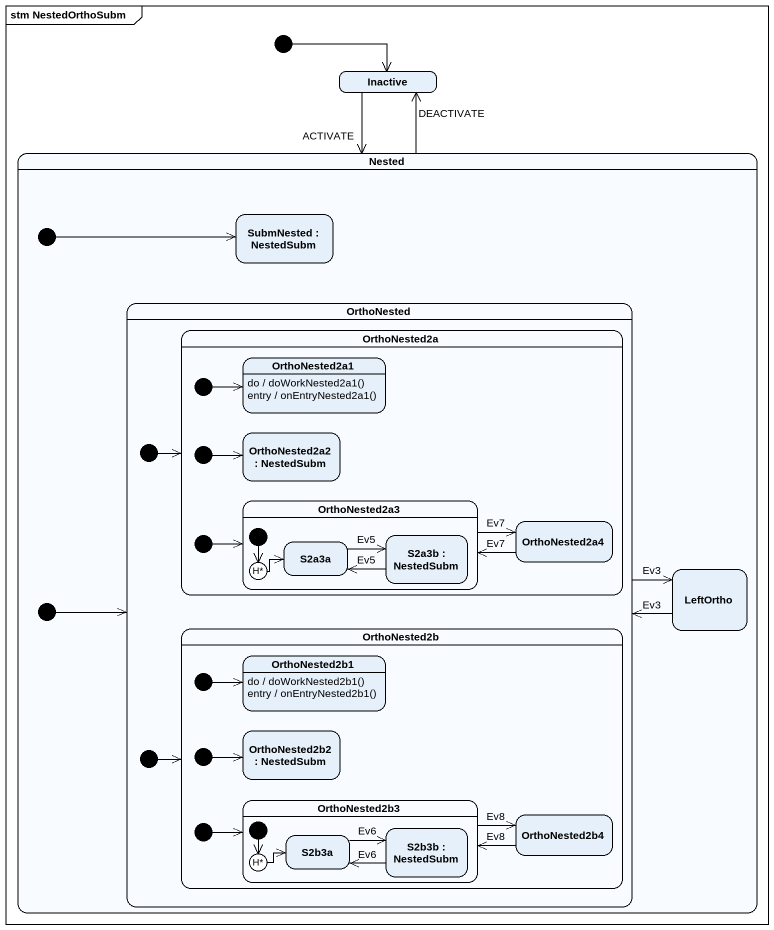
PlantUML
@startuml
mainframe stm NestedOrthoSubm
hide empty description
state Inactive
state Nested {
  state initial2 <<start>>
  state "SubmNested : NestedSubm" as SubmNested
  state OrthoNested {
    state OrthoNested2a {
      state OrthoNested2a1
      OrthoNested2a1 : do / doWorkNested2a1()
      OrthoNested2a1 : entry / onEntryNested2a1()
      state initial3 <<start>>
      state initial5 <<start>>
      state "OrthoNested2a2 : NestedSubm" as OrthoNested2a2
      state initial6 <<start>>
      state OrthoNested2a3 {
        state "S2a3b : NestedSubm" as S2a3b
        state deephistory1 <<history*>>
        state S2a3a
        [*] --> deephistory1
      }
      state OrthoNested2a4
    }
    state initial4 <<start>>
    state OrthoNested2b {
      state OrthoNested2b1
      OrthoNested2b1 : do / doWorkNested2b1()
      OrthoNested2b1 : entry / onEntryNested2b1()
      state initial9 <<start>>
      state initial11 <<start>>
      state "OrthoNested2b2 : NestedSubm" as OrthoNested2b2
      state OrthoNested2b3 {
        state S2b3a
        state "S2b3b : NestedSubm" as S2b3b
        state deephistory2 <<history*>>
        [*] --> deephistory2
      }
      state initial12 <<start>>
      state OrthoNested2b4
    }
    state initial10 <<start>>
  }
  state LeftOrtho
  state initial8 <<start>>
}
[*] -right-> Inactive
Inactive --> Nested : ACTIVATE
Nested -up-> Inactive : DEACTIVATE
initial2 -right-> SubmNested
OrthoNested -right-> LeftOrtho : Ev3
initial3 -right-> OrthoNested2a1
initial4 -right-> OrthoNested2a
initial5 -right-> OrthoNested2a2
initial6 -right-> OrthoNested2a3
OrthoNested2a3 -right-> OrthoNested2a4 : Ev7
S2a3b -left-> S2a3a : Ev5
OrthoNested2a4 -left-> OrthoNested2a3 : Ev7
deephistory1 -right-> S2a3a
S2a3a -right-> S2a3b : Ev5
LeftOrtho -left-> OrthoNested : Ev3
initial8 -right-> OrthoNested
initial9 -right-> OrthoNested2b1
initial10 -right-> OrthoNested2b
initial11 -right-> OrthoNested2b2
OrthoNested2b3 -right-> OrthoNested2b4 : Ev8
initial12 -right-> OrthoNested2b3
S2b3a -right-> S2b3b : Ev6
S2b3b -left-> S2b3a : Ev6
OrthoNested2b4 -left-> OrthoNested2b3 : Ev8
deephistory2 -right-> S2b3a
@enduml
